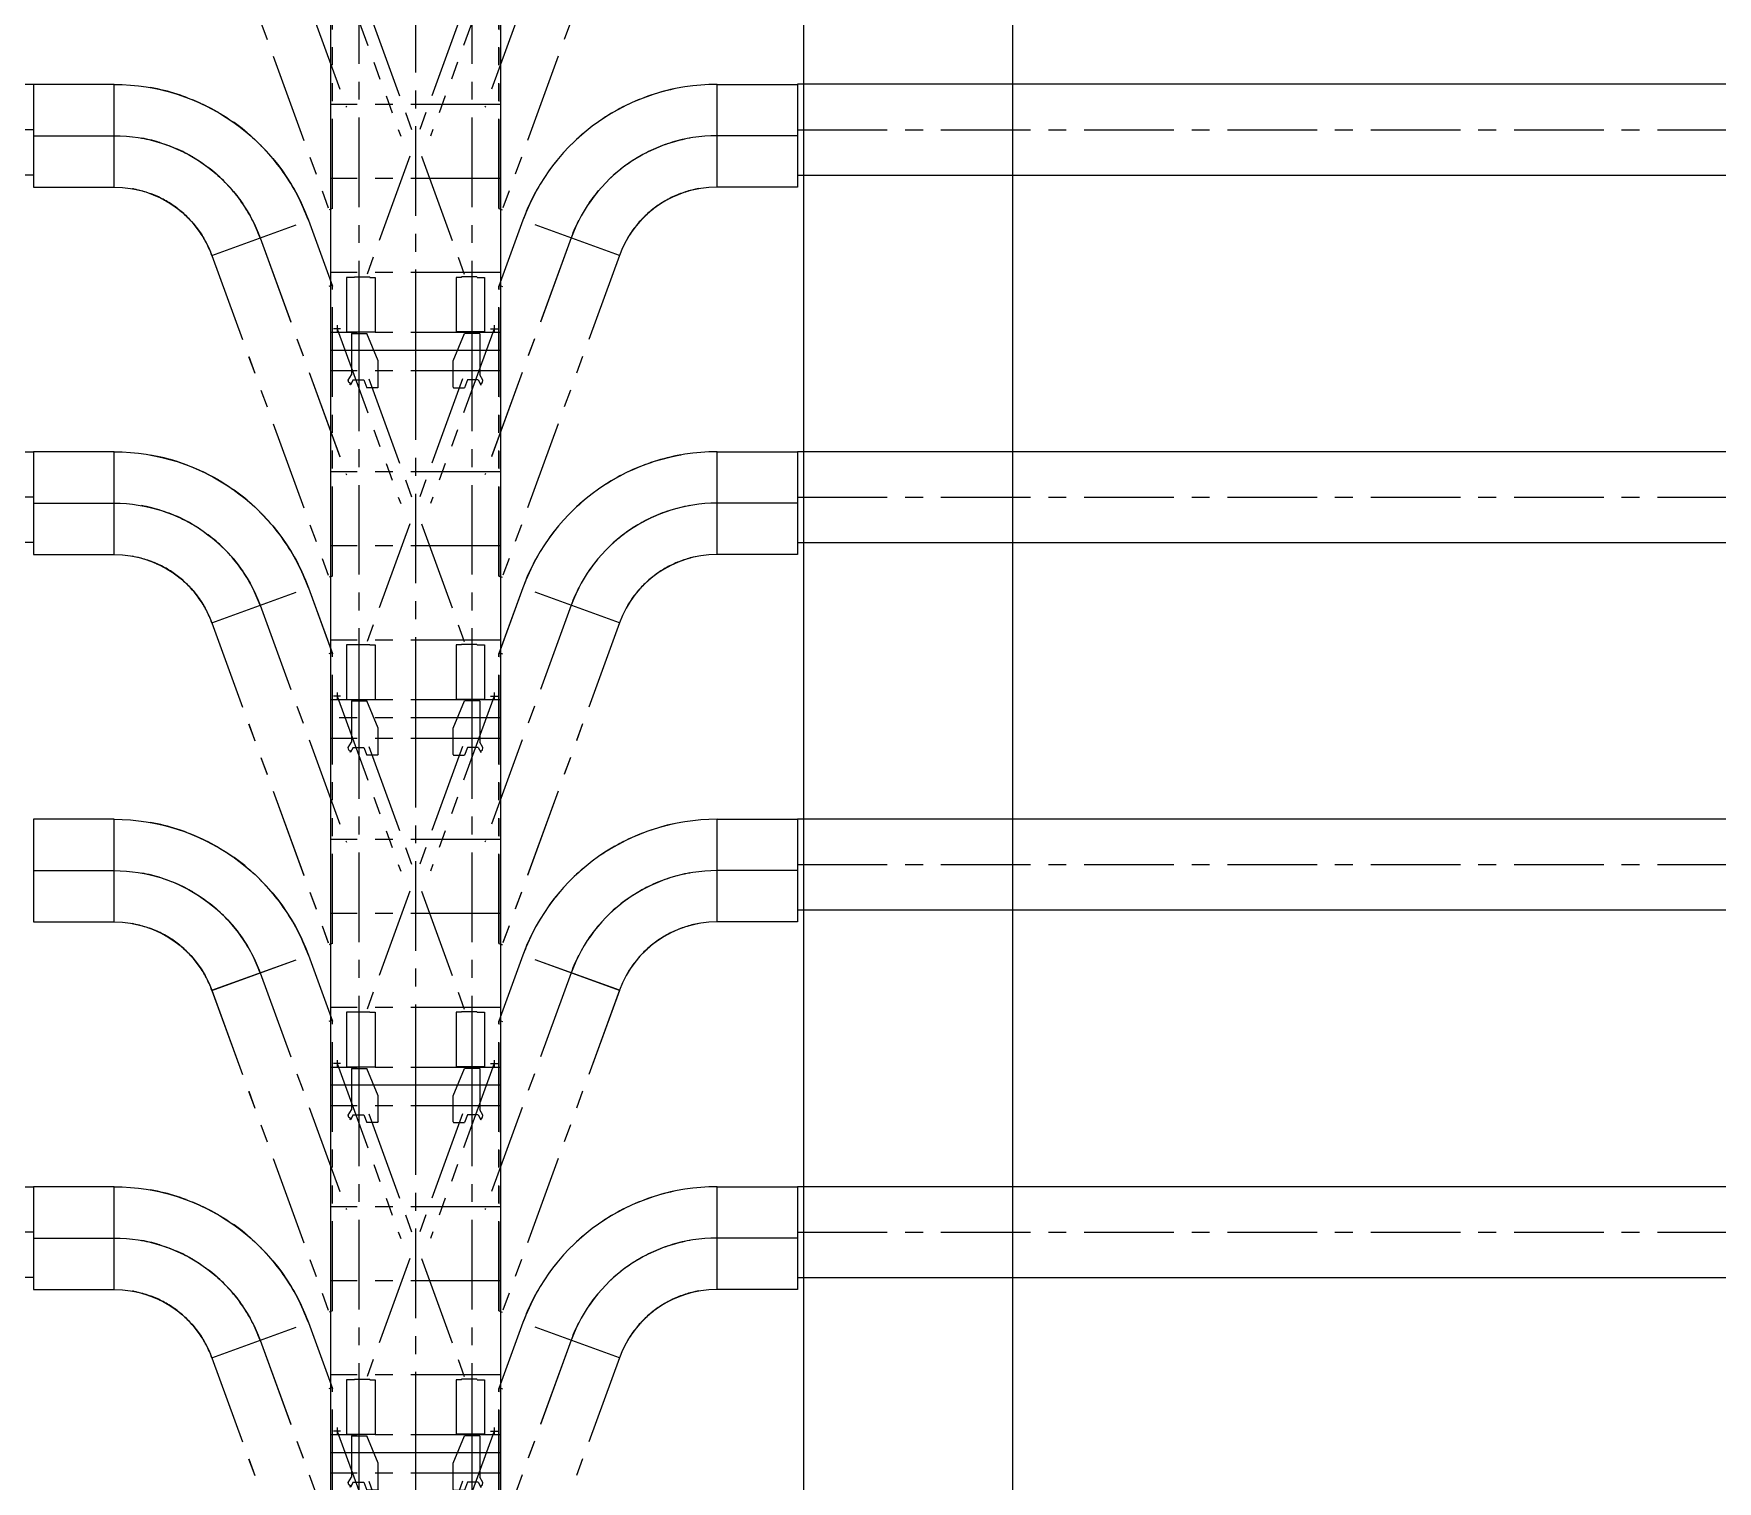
# Model space of a CAD drawing. Extents: x -40736 to 716455, y -65544 to 37405.
# Drawn here: x 340571 to 341981, y -38420 to -37208 of the extents above; entities that cross this region are included whole.
import ezdxf

# ---------------------------------------------------------------- set-up
doc = ezdxf.new("R2010")
doc.units = 0
doc.header["$LTSCALE"] = 600
doc.header["$MEASUREMENT"] = 0
doc.linetypes.add('CENTER', pattern=[2, 1.25, -0.25, 0.25, -0.25])
doc.linetypes.add('PHANTOM', pattern=[2.5, 1.25, -0.25, 0.25, -0.25, 0.25, -0.25])
doc.layers.get('0').update_dxf_attribs({"linetype": 'CONTINUOUS'})
for name, color, linetype in [('0-架台', 232, 'CONTINUOUS'), ('001', 7, 'CONTINUOUS'), ('底圖', 253, 'CONTINUOUS'), ('規劃圖', 253, 'CONTINUOUS')]:
    doc.layers.add(name, color=color, linetype=linetype)

# ---------------------------------------------------------------- blocks, each defined once
blk = doc.blocks.new('platform')
at = {"layer": '0-架台'}
blk.add_line((3250, -10894), (3250, 147292), dxfattribs=at)
blk = doc.blocks.new('HAITI-3-41')
at = {"layer": '001', "linetype": 'CENTER'}
for p, q in [((53598.075512, 101974.159575), (53658.075512, 101974.159575)), ((53628.075512, 101944.159575), (53628.075512, 102004.159575)), ((53628.075512, 100688.159575), (53628.075512, 100628.159575)), ((53598.075512, 100658.159575), (53658.075512, 100658.159575))]:
    blk.add_line(p, q, dxfattribs=at)
at = {"layer": '001', "color": 6, "linetype": 'PHANTOM'}
for p, q in [((53628.075512, 101974.159575), (55092.371035, 101441.199591)), ((53667.866799, 101852.159575), (53669.866799, 101854.159575)), ((53667.866799, 101852.159575), (53667.866799, 101724.159575)), ((53669.866799, 101854.159575), (54013.828323, 101854.159575)), ((54058.828323, 101880.140337), (54013.828323, 101854.159575)), ((54056.866799, 101838.593332), (54097.978958, 101862.329448)), ((54056.866799, 101838.593332), (54056.866799, 101749.159575)), ((54079.318704, 101874.649956), (54058.828323, 101880.140337)), ((54086.818704, 101861.659575), (54079.318704, 101874.649956)), ((54092.447869, 101864.909575), (54086.818704, 101861.659575)), ((54097.228958, 101863.628486), (54092.447869, 101864.909575)), ((54097.978958, 101862.329448), (54097.228958, 101863.628486)), ((56274.866799, 101831.409575), (56271.866799, 101829.159575)), ((56271.866799, 101829.159575), (56271.866799, 101699.159575)), ((56274.866799, 101894.159575), (56731.866799, 101894.159575)), ((56274.866799, 101831.409575), (56274.866799, 101894.159575)), ((56731.866799, 101894.159575), (56731.866799, 101654.159575)), ((53896.866799, 101629.159575), (53667.866799, 101724.159575)), ((54049.108431, 101709.177459), (55056.45892, 101342.531865)), ((54056.866799, 101749.159575), (54121.866799, 101724.159575)), ((54121.866799, 101634.159575), (54121.866799, 101724.159575)), ((55261.256855, 101364.327637), (56271.396953, 101731.988565)), ((56274.866799, 101699.159575), (56271.866799, 101699.159575)), ((56274.866799, 101699.159575), (56274.866799, 101654.159575)), ((54116.866799, 101629.159575), (53896.866799, 101629.159575)), ((54116.866799, 101629.159575), (54121.866799, 101634.159575)), ((56274.866799, 101654.159575), (56731.866799, 101654.159575)), ((54049.108431, 100923.141691), (55056.45892, 101289.787285)), ((55261.256855, 101267.991513), (56271.396953, 100900.330585)), ((53628.075512, 100658.159575), (55092.371035, 101191.11956)), ((53896.866799, 101003.159575), (53667.866799, 100908.159575)), ((54116.866799, 101003.159575), (53896.866799, 101003.159575)), ((54116.866799, 101003.159575), (54121.866799, 100998.159575)), ((54121.866799, 100998.159575), (54121.866799, 100908.159575)), ((56274.866799, 100978.159575), (56731.866799, 100978.159575)), ((56274.866799, 100933.159575), (56274.866799, 100978.159575)), ((56731.866799, 100738.159575), (56731.866799, 100978.159575)), ((53667.866799, 100780.159575), (53667.866799, 100908.159575)), ((54056.866799, 100883.159575), (54121.866799, 100908.159575)), ((54056.866799, 100793.725818), (54056.866799, 100883.159575)), ((56274.866799, 100933.159575), (56271.866799, 100933.159575)), ((56271.866799, 100803.159575), (56271.866799, 100933.159575)), ((53667.866799, 100780.159575), (53669.866799, 100778.159575)), ((53669.866799, 100778.159575), (54013.828323, 100778.159575)), ((54058.828323, 100752.178813), (54013.828323, 100778.159575)), ((54056.866799, 100793.725818), (54097.978958, 100769.989702)), ((54079.318704, 100757.669194), (54058.828323, 100752.178813)), ((54086.818704, 100770.659575), (54079.318704, 100757.669194)), ((54092.447869, 100767.409575), (54086.818704, 100770.659575)), ((54097.228958, 100768.690664), (54092.447869, 100767.409575)), ((54097.978958, 100769.989702), (54097.228958, 100768.690664)), ((56274.866799, 100800.909575), (56271.866799, 100803.159575)), ((56274.866799, 100800.909575), (56274.866799, 100738.159575)), ((56274.866799, 100738.159575), (56731.866799, 100738.159575))]:
    blk.add_line(p, q, dxfattribs=at)
at = {"layer": '001', "color": 3}
for p, q in [((53809.966799, 102026.159575), (56886.866799, 102026.159575)), ((53809.966799, 102026.159575), (53809.966799, 100606.159575)), ((56886.866799, 102026.159575), (56886.866799, 100606.159575)), ((56886.866799, 100606.159575), (53809.966799, 100606.159575))]:
    blk.add_line(p, q, dxfattribs=at)
at = {"layer": '001', "color": 2, "linetype": 'CENTER'}
for p, q in [((53981.866799, 102026.159575), (53981.866799, 100606.159575)), ((54827.39228, 102026.159575), (54827.39228, 100606.159575)), ((55447.39228, 102026.159575), (55447.39228, 100606.159575)), ((56234.866799, 102026.159575), (56234.866799, 100606.159575)), ((56736.866799, 102026.159575), (56736.866799, 100606.159575)), ((56886.866799, 101789.159575), (53809.966799, 101789.159575)), ((53809.966799, 101316.159575), (56886.866799, 101316.159575)), ((56886.866799, 100843.159575), (53809.966799, 100843.159575))]:
    blk.add_line(p, q, dxfattribs=at)
blk = doc.blocks.new('HAITI-3-42')
at = {"layer": '001', "linetype": 'CENTER'}
for p, q in [((50521.175512, 101974.159575), (50581.175512, 101974.159575)), ((50551.175512, 101944.159575), (50551.175512, 102004.159575)), ((50551.175512, 100688.159575), (50551.175512, 100628.159575)), ((50521.175512, 100658.159575), (50581.175512, 100658.159575))]:
    blk.add_line(p, q, dxfattribs=at)
at = {"layer": '001', "color": 6, "linetype": 'PHANTOM'}
for p, q in [((50551.175512, 101974.159575), (52015.471035, 101441.199591)), ((50590.966799, 101852.159575), (50592.966799, 101854.159575)), ((50590.966799, 101852.159575), (50590.966799, 101724.159575)), ((50592.966799, 101854.159575), (50936.928323, 101854.159575)), ((50981.928323, 101880.140337), (50936.928323, 101854.159575)), ((50979.966799, 101838.593332), (51021.078958, 101862.329448)), ((50979.966799, 101838.593332), (50979.966799, 101749.159575)), ((51002.418704, 101874.649956), (50981.928323, 101880.140337)), ((51009.918704, 101861.659575), (51002.418704, 101874.649956)), ((51015.547869, 101864.909575), (51009.918704, 101861.659575)), ((51020.328958, 101863.628486), (51015.547869, 101864.909575)), ((51021.078958, 101862.329448), (51020.328958, 101863.628486)), ((53197.966799, 101831.409575), (53194.966799, 101829.159575)), ((53194.966799, 101829.159575), (53194.966799, 101699.159575)), ((53197.966799, 101894.159575), (53654.966799, 101894.159575)), ((53197.966799, 101831.409575), (53197.966799, 101894.159575)), ((53654.966799, 101894.159575), (53654.966799, 101654.159575)), ((50819.966799, 101629.159575), (50590.966799, 101724.159575)), ((50972.208431, 101709.177459), (51979.55892, 101342.531865)), ((50979.966799, 101749.159575), (51044.966799, 101724.159575)), ((51044.966799, 101634.159575), (51044.966799, 101724.159575)), ((52184.356855, 101364.327637), (53194.496953, 101731.988565)), ((53197.966799, 101699.159575), (53194.966799, 101699.159575)), ((53197.966799, 101699.159575), (53197.966799, 101654.159575)), ((51039.966799, 101629.159575), (50819.966799, 101629.159575)), ((51039.966799, 101629.159575), (51044.966799, 101634.159575)), ((53197.966799, 101654.159575), (53654.966799, 101654.159575)), ((50972.208431, 100923.141691), (51979.55892, 101289.787285)), ((52184.356855, 101267.991513), (53194.496953, 100900.330585)), ((50551.175512, 100658.159575), (52015.471035, 101191.11956)), ((50819.966799, 101003.159575), (50590.966799, 100908.159575)), ((51039.966799, 101003.159575), (50819.966799, 101003.159575)), ((51039.966799, 101003.159575), (51044.966799, 100998.159575)), ((51044.966799, 100998.159575), (51044.966799, 100908.159575)), ((53197.966799, 100978.159575), (53654.966799, 100978.159575)), ((53197.966799, 100933.159575), (53197.966799, 100978.159575)), ((53654.966799, 100738.159575), (53654.966799, 100978.159575)), ((50590.966799, 100780.159575), (50590.966799, 100908.159575)), ((50979.966799, 100883.159575), (51044.966799, 100908.159575)), ((50979.966799, 100793.725818), (50979.966799, 100883.159575)), ((53197.966799, 100933.159575), (53194.966799, 100933.159575)), ((53194.966799, 100803.159575), (53194.966799, 100933.159575)), ((50590.966799, 100780.159575), (50592.966799, 100778.159575)), ((50592.966799, 100778.159575), (50936.928323, 100778.159575)), ((50981.928323, 100752.178813), (50936.928323, 100778.159575)), ((50979.966799, 100793.725818), (51021.078958, 100769.989702)), ((51002.418704, 100757.669194), (50981.928323, 100752.178813)), ((51009.918704, 100770.659575), (51002.418704, 100757.669194)), ((51015.547869, 100767.409575), (51009.918704, 100770.659575)), ((51020.328958, 100768.690664), (51015.547869, 100767.409575)), ((51021.078958, 100769.989702), (51020.328958, 100768.690664)), ((53197.966799, 100800.909575), (53194.966799, 100803.159575)), ((53197.966799, 100800.909575), (53197.966799, 100738.159575)), ((53197.966799, 100738.159575), (53654.966799, 100738.159575))]:
    blk.add_line(p, q, dxfattribs=at)
at = {"layer": '001', "color": 3}
for p, q in [((50733.066799, 102026.159575), (53809.966799, 102026.159575)), ((50733.066799, 102026.159575), (50733.066799, 100606.159575)), ((53809.966799, 102026.159575), (53809.966799, 100606.159575)), ((53809.966799, 100606.159575), (50733.066799, 100606.159575))]:
    blk.add_line(p, q, dxfattribs=at)
at = {"layer": '001', "color": 2, "linetype": 'CENTER'}
for p, q in [((50904.966799, 102026.159575), (50904.966799, 100606.159575)), ((51750.49228, 102026.159575), (51750.49228, 100606.159575)), ((52370.49228, 102026.159575), (52370.49228, 100606.159575)), ((53157.966799, 102026.159575), (53157.966799, 100606.159575)), ((53659.966799, 102026.159575), (53659.966799, 100606.159575)), ((53809.966799, 101789.159575), (50733.066799, 101789.159575)), ((50733.066799, 101316.159575), (53809.966799, 101316.159575)), ((53809.966799, 100843.159575), (50733.066799, 100843.159575))]:
    blk.add_line(p, q, dxfattribs=at)
blk = doc.blocks.new('HAITI-3-43')
at = {"layer": '001', "linetype": 'CENTER'}
for p, q in [((47444.275512, 101974.159575), (47504.275512, 101974.159575)), ((47474.275512, 101944.159575), (47474.275512, 102004.159575)), ((47474.275512, 100688.159575), (47474.275512, 100628.159575)), ((47444.275512, 100658.159575), (47504.275512, 100658.159575))]:
    blk.add_line(p, q, dxfattribs=at)
at = {"layer": '001', "color": 6, "linetype": 'PHANTOM'}
for p, q in [((47474.275512, 101974.159575), (48938.571035, 101441.199591)), ((47656.166799, 102026.159575), (47656.166799, 100606.159575)), ((47514.066799, 101852.159575), (47516.066799, 101854.159575)), ((47514.066799, 101852.159575), (47514.066799, 101724.159575)), ((47516.066799, 101854.159575), (47860.028323, 101854.159575)), ((47905.028323, 101880.140337), (47860.028323, 101854.159575)), ((47903.066799, 101838.593332), (47944.178958, 101862.329448)), ((47903.066799, 101838.593332), (47903.066799, 101749.159575)), ((47925.518704, 101874.649956), (47905.028323, 101880.140337)), ((47933.018704, 101861.659575), (47925.518704, 101874.649956)), ((47938.647869, 101864.909575), (47933.018704, 101861.659575)), ((47943.428958, 101863.628486), (47938.647869, 101864.909575)), ((47944.178958, 101862.329448), (47943.428958, 101863.628486)), ((50121.066799, 101831.409575), (50118.066799, 101829.159575)), ((50118.066799, 101829.159575), (50118.066799, 101699.159575)), ((50121.066799, 101894.159575), (50578.066799, 101894.159575)), ((50121.066799, 101831.409575), (50121.066799, 101894.159575)), ((50578.066799, 101894.159575), (50578.066799, 101654.159575)), ((47743.066799, 101629.159575), (47514.066799, 101724.159575)), ((47895.308431, 101709.177459), (48902.65892, 101342.531865)), ((47903.066799, 101749.159575), (47968.066799, 101724.159575)), ((47968.066799, 101634.159575), (47968.066799, 101724.159575)), ((49107.456855, 101364.327637), (50117.596953, 101731.988565)), ((50121.066799, 101699.159575), (50118.066799, 101699.159575)), ((50121.066799, 101699.159575), (50121.066799, 101654.159575)), ((47963.066799, 101629.159575), (47743.066799, 101629.159575)), ((47963.066799, 101629.159575), (47968.066799, 101634.159575)), ((50121.066799, 101654.159575), (50578.066799, 101654.159575)), ((47895.308431, 100923.141691), (48902.65892, 101289.787285)), ((49107.456855, 101267.991513), (50117.596953, 100900.330585)), ((47474.275512, 100658.159575), (48938.571035, 101191.11956)), ((47743.066799, 101003.159575), (47514.066799, 100908.159575)), ((47963.066799, 101003.159575), (47743.066799, 101003.159575)), ((47963.066799, 101003.159575), (47968.066799, 100998.159575)), ((47968.066799, 100998.159575), (47968.066799, 100908.159575)), ((50121.066799, 100978.159575), (50578.066799, 100978.159575)), ((50121.066799, 100933.159575), (50121.066799, 100978.159575)), ((50578.066799, 100738.159575), (50578.066799, 100978.159575)), ((47514.066799, 100780.159575), (47514.066799, 100908.159575)), ((47903.066799, 100883.159575), (47968.066799, 100908.159575)), ((47903.066799, 100793.725818), (47903.066799, 100883.159575)), ((50121.066799, 100933.159575), (50118.066799, 100933.159575)), ((50118.066799, 100803.159575), (50118.066799, 100933.159575)), ((47514.066799, 100780.159575), (47516.066799, 100778.159575)), ((47516.066799, 100778.159575), (47860.028323, 100778.159575)), ((47905.028323, 100752.178813), (47860.028323, 100778.159575)), ((47903.066799, 100793.725818), (47944.178958, 100769.989702)), ((47925.518704, 100757.669194), (47905.028323, 100752.178813)), ((47933.018704, 100770.659575), (47925.518704, 100757.669194)), ((47938.647869, 100767.409575), (47933.018704, 100770.659575)), ((47943.428958, 100768.690664), (47938.647869, 100767.409575)), ((47944.178958, 100769.989702), (47943.428958, 100768.690664)), ((50121.066799, 100800.909575), (50118.066799, 100803.159575)), ((50121.066799, 100800.909575), (50121.066799, 100738.159575)), ((50121.066799, 100738.159575), (50578.066799, 100738.159575))]:
    blk.add_line(p, q, dxfattribs=at)
at = {"layer": '001', "color": 3}
for p, q in [((47656.166799, 102026.159575), (50733.066799, 102026.159575)), ((50733.066799, 102026.159575), (50733.066799, 100606.159575)), ((50733.066799, 100606.159575), (47656.166799, 100606.159575))]:
    blk.add_line(p, q, dxfattribs=at)
at = {"layer": '001', "color": 2, "linetype": 'CENTER'}
for p, q in [((47828.066799, 102026.159575), (47828.066799, 100606.159575)), ((48673.59228, 102026.159575), (48673.59228, 100606.159575)), ((49293.59228, 102026.159575), (49293.59228, 100606.159575)), ((50081.066799, 102026.159575), (50081.066799, 100606.159575)), ((50583.066799, 102026.159575), (50583.066799, 100606.159575)), ((50733.066799, 101789.159575), (47656.166799, 101789.159575)), ((47656.166799, 101316.159575), (50733.066799, 101316.159575)), ((50733.066799, 100843.159575), (47656.166799, 100843.159575))]:
    blk.add_line(p, q, dxfattribs=at)
blk = doc.blocks.new('HAITI-3-44')
at = {"layer": '001', "linetype": 'CENTER'}
for p, q in [((44367.375512, 101974.159575), (44427.375512, 101974.159575)), ((44397.375512, 101944.159575), (44397.375512, 102004.159575)), ((44397.375512, 100688.159575), (44397.375512, 100628.159575)), ((44367.375512, 100658.159575), (44427.375512, 100658.159575))]:
    blk.add_line(p, q, dxfattribs=at)
at = {"layer": '001', "color": 6, "linetype": 'PHANTOM'}
for p, q in [((44397.375512, 101974.159575), (45861.671035, 101441.199591)), ((47656.166799, 102026.159575), (47656.166799, 100606.159575)), ((44437.166799, 101852.159575), (44439.166799, 101854.159575)), ((44437.166799, 101852.159575), (44437.166799, 101724.159575)), ((44439.166799, 101854.159575), (44783.128323, 101854.159575)), ((44828.128323, 101880.140337), (44783.128323, 101854.159575)), ((44826.166799, 101838.593332), (44867.278958, 101862.329448)), ((44826.166799, 101838.593332), (44826.166799, 101749.159575)), ((44848.618704, 101874.649956), (44828.128323, 101880.140337)), ((44856.118704, 101861.659575), (44848.618704, 101874.649956)), ((44861.747869, 101864.909575), (44856.118704, 101861.659575)), ((44866.528958, 101863.628486), (44861.747869, 101864.909575)), ((44867.278958, 101862.329448), (44866.528958, 101863.628486)), ((47044.166799, 101831.409575), (47041.166799, 101829.159575)), ((47041.166799, 101829.159575), (47041.166799, 101699.159575)), ((47044.166799, 101894.159575), (47501.166799, 101894.159575)), ((47044.166799, 101831.409575), (47044.166799, 101894.159575)), ((47501.166799, 101894.159575), (47501.166799, 101654.159575)), ((44666.166799, 101629.159575), (44437.166799, 101724.159575)), ((44818.408431, 101709.177459), (45825.75892, 101342.531865)), ((44826.166799, 101749.159575), (44891.166799, 101724.159575)), ((44891.166799, 101634.159575), (44891.166799, 101724.159575)), ((46030.556855, 101364.327637), (47040.696953, 101731.988565)), ((47044.166799, 101699.159575), (47041.166799, 101699.159575)), ((47044.166799, 101699.159575), (47044.166799, 101654.159575)), ((44886.166799, 101629.159575), (44666.166799, 101629.159575)), ((44886.166799, 101629.159575), (44891.166799, 101634.159575)), ((47044.166799, 101654.159575), (47501.166799, 101654.159575)), ((44818.408431, 100923.141691), (45825.75892, 101289.787285)), ((46030.556855, 101267.991513), (47040.696953, 100900.330585)), ((44397.375512, 100658.159575), (45861.671035, 101191.11956)), ((44666.166799, 101003.159575), (44437.166799, 100908.159575)), ((44886.166799, 101003.159575), (44666.166799, 101003.159575)), ((44886.166799, 101003.159575), (44891.166799, 100998.159575)), ((44891.166799, 100998.159575), (44891.166799, 100908.159575)), ((47044.166799, 100978.159575), (47501.166799, 100978.159575)), ((47044.166799, 100933.159575), (47044.166799, 100978.159575)), ((47501.166799, 100738.159575), (47501.166799, 100978.159575)), ((44437.166799, 100780.159575), (44437.166799, 100908.159575)), ((44826.166799, 100883.159575), (44891.166799, 100908.159575)), ((44826.166799, 100793.725818), (44826.166799, 100883.159575)), ((47044.166799, 100933.159575), (47041.166799, 100933.159575)), ((47041.166799, 100803.159575), (47041.166799, 100933.159575)), ((44437.166799, 100780.159575), (44439.166799, 100778.159575)), ((44439.166799, 100778.159575), (44783.128323, 100778.159575)), ((44828.128323, 100752.178813), (44783.128323, 100778.159575)), ((44826.166799, 100793.725818), (44867.278958, 100769.989702)), ((44848.618704, 100757.669194), (44828.128323, 100752.178813)), ((44856.118704, 100770.659575), (44848.618704, 100757.669194)), ((44861.747869, 100767.409575), (44856.118704, 100770.659575)), ((44866.528958, 100768.690664), (44861.747869, 100767.409575)), ((44867.278958, 100769.989702), (44866.528958, 100768.690664)), ((47044.166799, 100800.909575), (47041.166799, 100803.159575)), ((47044.166799, 100800.909575), (47044.166799, 100738.159575)), ((47044.166799, 100738.159575), (47501.166799, 100738.159575))]:
    blk.add_line(p, q, dxfattribs=at)
at = {"layer": '001', "color": 3}
for p, q in [((44579.266799, 102026.159575), (47656.166799, 102026.159575)), ((44579.266799, 102026.159575), (44579.266799, 100606.159575)), ((47656.166799, 100606.159575), (44579.266799, 100606.159575))]:
    blk.add_line(p, q, dxfattribs=at)
at = {"layer": '001', "color": 2, "linetype": 'CENTER'}
for p, q in [((44751.166799, 102026.159575), (44751.166799, 100606.159575)), ((45596.69228, 102026.159575), (45596.69228, 100606.159575)), ((46216.69228, 102026.159575), (46216.69228, 100606.159575)), ((47004.166799, 102026.159575), (47004.166799, 100606.159575)), ((47506.166799, 102026.159575), (47506.166799, 100606.159575)), ((47656.166799, 101789.159575), (44579.266799, 101789.159575)), ((44579.266799, 101316.159575), (47656.166799, 101316.159575)), ((47656.166799, 100843.159575), (44579.266799, 100843.159575))]:
    blk.add_line(p, q, dxfattribs=at)
blk = doc.blocks.new('HAITI-3-45')
at = {"layer": '001', "linetype": 'CENTER'}
for p, q in [((41290.475512, 101974.159575), (41350.475512, 101974.159575)), ((41320.475512, 101944.159575), (41320.475512, 102004.159575)), ((41320.475512, 100688.159575), (41320.475512, 100628.159575)), ((41290.475512, 100658.159575), (41350.475512, 100658.159575))]:
    blk.add_line(p, q, dxfattribs=at)
at = {"layer": '001', "color": 6, "linetype": 'PHANTOM'}
for p, q in [((41320.475512, 101974.159575), (42784.771035, 101441.199591)), ((41360.266799, 101852.159575), (41362.266799, 101854.159575)), ((41360.266799, 101852.159575), (41360.266799, 101724.159575)), ((41362.266799, 101854.159575), (41706.228323, 101854.159575)), ((41751.228323, 101880.140337), (41706.228323, 101854.159575)), ((41749.266799, 101838.593332), (41790.378958, 101862.329448)), ((41749.266799, 101838.593332), (41749.266799, 101749.159575)), ((41771.718704, 101874.649956), (41751.228323, 101880.140337)), ((41779.218704, 101861.659575), (41771.718704, 101874.649956)), ((41784.847869, 101864.909575), (41779.218704, 101861.659575)), ((41789.628958, 101863.628486), (41784.847869, 101864.909575)), ((41790.378958, 101862.329448), (41789.628958, 101863.628486)), ((43967.266799, 101831.409575), (43964.266799, 101829.159575)), ((43964.266799, 101829.159575), (43964.266799, 101699.159575)), ((43967.266799, 101894.159575), (44424.266799, 101894.159575)), ((43967.266799, 101831.409575), (43967.266799, 101894.159575)), ((44424.266799, 101894.159575), (44424.266799, 101654.159575)), ((41589.266799, 101629.159575), (41360.266799, 101724.159575)), ((41741.508431, 101709.177459), (42748.85892, 101342.531865)), ((41749.266799, 101749.159575), (41814.266799, 101724.159575)), ((41814.266799, 101634.159575), (41814.266799, 101724.159575)), ((42953.656855, 101364.327637), (43963.796953, 101731.988565)), ((43967.266799, 101699.159575), (43964.266799, 101699.159575)), ((43967.266799, 101699.159575), (43967.266799, 101654.159575)), ((41809.266799, 101629.159575), (41589.266799, 101629.159575)), ((41809.266799, 101629.159575), (41814.266799, 101634.159575)), ((43967.266799, 101654.159575), (44424.266799, 101654.159575)), ((41741.508431, 100923.141691), (42748.85892, 101289.787285)), ((42953.656855, 101267.991513), (43963.796953, 100900.330585)), ((41320.475512, 100658.159575), (42784.771035, 101191.11956)), ((41589.266799, 101003.159575), (41360.266799, 100908.159575)), ((41809.266799, 101003.159575), (41589.266799, 101003.159575)), ((41809.266799, 101003.159575), (41814.266799, 100998.159575)), ((41814.266799, 100998.159575), (41814.266799, 100908.159575)), ((43967.266799, 100978.159575), (44424.266799, 100978.159575)), ((43967.266799, 100933.159575), (43967.266799, 100978.159575)), ((44424.266799, 100738.159575), (44424.266799, 100978.159575)), ((41360.266799, 100780.159575), (41360.266799, 100908.159575)), ((41749.266799, 100883.159575), (41814.266799, 100908.159575)), ((41749.266799, 100793.725818), (41749.266799, 100883.159575)), ((43967.266799, 100933.159575), (43964.266799, 100933.159575)), ((43964.266799, 100803.159575), (43964.266799, 100933.159575)), ((41360.266799, 100780.159575), (41362.266799, 100778.159575)), ((41362.266799, 100778.159575), (41706.228323, 100778.159575)), ((41751.228323, 100752.178813), (41706.228323, 100778.159575)), ((41749.266799, 100793.725818), (41790.378958, 100769.989702)), ((41771.718704, 100757.669194), (41751.228323, 100752.178813)), ((41779.218704, 100770.659575), (41771.718704, 100757.669194)), ((41784.847869, 100767.409575), (41779.218704, 100770.659575)), ((41789.628958, 100768.690664), (41784.847869, 100767.409575)), ((41790.378958, 100769.989702), (41789.628958, 100768.690664)), ((43967.266799, 100800.909575), (43964.266799, 100803.159575)), ((43967.266799, 100800.909575), (43967.266799, 100738.159575)), ((43967.266799, 100738.159575), (44424.266799, 100738.159575))]:
    blk.add_line(p, q, dxfattribs=at)
at = {"layer": '001', "color": 3}
for p, q in [((41502.366799, 102026.159575), (44579.266799, 102026.159575)), ((41502.366799, 102026.159575), (41502.366799, 100606.159575)), ((44579.266799, 102026.159575), (44579.266799, 100606.159575)), ((44579.266799, 100606.159575), (41502.366799, 100606.159575))]:
    blk.add_line(p, q, dxfattribs=at)
at = {"layer": '001', "color": 2, "linetype": 'CENTER'}
for p, q in [((41674.266799, 102026.159575), (41674.266799, 100606.159575)), ((42519.79228, 102026.159575), (42519.79228, 100606.159575)), ((43139.79228, 102026.159575), (43139.79228, 100606.159575)), ((43927.266799, 102026.159575), (43927.266799, 100606.159575)), ((44429.266799, 102026.159575), (44429.266799, 100606.159575)), ((44579.266799, 101789.159575), (41502.366799, 101789.159575)), ((41502.366799, 101316.159575), (44579.266799, 101316.159575)), ((44579.266799, 100843.159575), (41502.366799, 100843.159575))]:
    blk.add_line(p, q, dxfattribs=at)
blk = doc.blocks.new('1U0032-ASY-C01-NHX-1-182')
at = {"layer": '001', "color": 10, "linetype": 'PHANTOM'}
for p, q in [((53014.708773, 103022.144581), (52720.657457, 102213.977629)), ((53014.560978, 103022.198374), (55709.418782, 102041.350355)), ((52720.337644, 102214.094031), (53272.400522, 102013.159575)), ((55703.889792, 102026.159575), (53236.683312, 102026.159575)), ((53264.687842, 102015.966765), (53274.948452, 102044.157535)), ((55699.158172, 102013.159575), (53272.400522, 102013.159575)), ((55699.158172, 102013.159575), (55709.418782, 102041.350355))]:
    blk.add_line(p, q, dxfattribs=at)
at = {"layer": '001', "color": 2, "linetype": 'CENTER'}
blk.add_line((52867.409541, 102618.160683), (54851.091272, 101896.159575), dxfattribs=at)
at = {"layer": '001', "color": 10, "linetype": 'PHANTOM'}
for radius, end in [(870, 249.994821), (1730, 249.994364)]:
    blk.add_arc((53312.192397, 103839.704055), radius, 190.120183, end, dxfattribs=at)
at = {"layer": '001', "color": 2, "linetype": 'CENTER'}
blk.add_arc((53312.192397, 103839.704055), 1300, 190.120183, 249.992652, dxfattribs=at)
blk = doc.blocks.new('1U0032-ASY-C01-NHX-1-183')
at = {"layer": '001', "color": 2, "linetype": 'CENTER'}
blk.add_line((52867.409541, 100014.158467), (54851.091272, 100736.159575), dxfattribs=at)
at = {"layer": '001', "color": 10, "linetype": 'PHANTOM'}
for p, q in [((52720.337644, 100418.225119), (53272.400522, 100619.159575)), ((53014.560978, 99610.120776), (55709.418782, 100590.968795)), ((55703.889792, 100606.159575), (53236.683312, 100606.159575)), ((53264.687842, 100616.352385), (53274.948452, 100588.161615)), ((55699.158172, 100619.159575), (53272.400522, 100619.159575)), ((55699.158172, 100619.159575), (55709.418782, 100590.968795)), ((53014.708773, 99610.174569), (52720.657457, 100418.341521))]:
    blk.add_line(p, q, dxfattribs=at)
for radius, start in [(1730, 110.005636), (870, 110.005179)]:
    blk.add_arc((53312.192397, 98792.615095), radius, start, 169.879817, dxfattribs=at)
at = {"layer": '001', "color": 2, "linetype": 'CENTER'}
blk.add_arc((53312.192397, 98792.615095), 1300, 110.007348, 169.879817, dxfattribs=at)
blk = doc.blocks.new('1U0032-ASY-C01-NHX-1-184')
at = {"layer": '001', "color": 10, "linetype": 'PHANTOM'}
for p, q in [((49937.808773, 103022.144581), (49643.757457, 102213.977629)), ((49937.660978, 103022.198374), (52632.518782, 102041.350355)), ((49643.437644, 102214.094031), (50195.500522, 102013.159575)), ((52626.989792, 102026.159575), (50159.783312, 102026.159575)), ((50187.787842, 102015.966765), (50198.048452, 102044.157535)), ((52622.258172, 102013.159575), (50195.500522, 102013.159575)), ((52622.258172, 102013.159575), (52632.518782, 102041.350355))]:
    blk.add_line(p, q, dxfattribs=at)
at = {"layer": '001', "color": 2, "linetype": 'CENTER'}
blk.add_line((49790.509541, 102618.160683), (51774.191272, 101896.159575), dxfattribs=at)
at = {"layer": '001', "color": 10, "linetype": 'PHANTOM'}
for radius, end in [(870, 249.994821), (1730, 249.994364)]:
    blk.add_arc((50235.292397, 103839.704055), radius, 190.120183, end, dxfattribs=at)
at = {"layer": '001', "color": 2, "linetype": 'CENTER'}
blk.add_arc((50235.292397, 103839.704055), 1300, 190.120183, 249.992652, dxfattribs=at)
blk = doc.blocks.new('1U0032-ASY-C01-NHX-1-185')
at = {"layer": '001', "color": 2, "linetype": 'CENTER'}
blk.add_line((49790.509541, 100014.158467), (51774.191272, 100736.159575), dxfattribs=at)
at = {"layer": '001', "color": 10, "linetype": 'PHANTOM'}
for p, q in [((49643.437644, 100418.225119), (50195.500522, 100619.159575)), ((49937.660978, 99610.120776), (52632.518782, 100590.968795)), ((52626.989792, 100606.159575), (50159.783312, 100606.159575)), ((50187.787842, 100616.352385), (50198.048452, 100588.161615)), ((52622.258172, 100619.159575), (50195.500522, 100619.159575)), ((52622.258172, 100619.159575), (52632.518782, 100590.968795)), ((49937.808773, 99610.174569), (49643.757457, 100418.341521))]:
    blk.add_line(p, q, dxfattribs=at)
for radius, start in [(1730, 110.005636), (870, 110.005179)]:
    blk.add_arc((50235.292397, 98792.615095), radius, start, 169.879817, dxfattribs=at)
at = {"layer": '001', "color": 2, "linetype": 'CENTER'}
blk.add_arc((50235.292397, 98792.615095), 1300, 110.007348, 169.879817, dxfattribs=at)
blk = doc.blocks.new('1U0032-ASY-C01-NHX-1-186')
at = {"layer": '001', "color": 10, "linetype": 'PHANTOM'}
for p, q in [((46860.908773, 103022.144581), (46566.857457, 102213.977629)), ((46860.760978, 103022.198374), (49555.618782, 102041.350355)), ((46566.537644, 102214.094031), (47118.600522, 102013.159575)), ((49550.089792, 102026.159575), (47082.883312, 102026.159575)), ((47110.887842, 102015.966765), (47121.148452, 102044.157535)), ((49545.358172, 102013.159575), (47118.600522, 102013.159575)), ((49545.358172, 102013.159575), (49555.618782, 102041.350355))]:
    blk.add_line(p, q, dxfattribs=at)
at = {"layer": '001', "color": 2, "linetype": 'CENTER'}
blk.add_line((46713.609541, 102618.160683), (48697.291272, 101896.159575), dxfattribs=at)
at = {"layer": '001', "color": 10, "linetype": 'PHANTOM'}
for radius, end in [(870, 249.994821), (1730, 249.994364)]:
    blk.add_arc((47158.392397, 103839.704055), radius, 190.120183, end, dxfattribs=at)
at = {"layer": '001', "color": 2, "linetype": 'CENTER'}
blk.add_arc((47158.392397, 103839.704055), 1300, 190.120183, 249.992652, dxfattribs=at)
blk = doc.blocks.new('1U0032-ASY-C01-NHX-1-187')
at = {"layer": '001', "color": 2, "linetype": 'CENTER'}
blk.add_line((46713.609541, 100014.158467), (48697.291272, 100736.159575), dxfattribs=at)
at = {"layer": '001', "color": 10, "linetype": 'PHANTOM'}
for p, q in [((46566.537644, 100418.225119), (47118.600522, 100619.159575)), ((46860.760978, 99610.120776), (49555.618782, 100590.968795)), ((49550.089792, 100606.159575), (47082.883312, 100606.159575)), ((47110.887842, 100616.352385), (47121.148452, 100588.161615)), ((49545.358172, 100619.159575), (47118.600522, 100619.159575)), ((49545.358172, 100619.159575), (49555.618782, 100590.968795)), ((46860.908773, 99610.174569), (46566.857457, 100418.341521))]:
    blk.add_line(p, q, dxfattribs=at)
for radius, start in [(1730, 110.005636), (870, 110.005179)]:
    blk.add_arc((47158.392397, 98792.615095), radius, start, 169.879817, dxfattribs=at)
at = {"layer": '001', "color": 2, "linetype": 'CENTER'}
blk.add_arc((47158.392397, 98792.615095), 1300, 110.007348, 169.879817, dxfattribs=at)
blk = doc.blocks.new('1U0032-ASY-C01-NHX-1-188')
at = {"layer": '001', "color": 10, "linetype": 'PHANTOM'}
for p, q in [((43784.008773, 103022.144581), (43489.957457, 102213.977629)), ((43783.860978, 103022.198374), (46478.718782, 102041.350355)), ((43489.637644, 102214.094031), (44041.700522, 102013.159575)), ((46473.189792, 102026.159575), (44005.983312, 102026.159575)), ((44033.987842, 102015.966765), (44044.248452, 102044.157535)), ((46468.458172, 102013.159575), (44041.700522, 102013.159575)), ((46468.458172, 102013.159575), (46478.718782, 102041.350355))]:
    blk.add_line(p, q, dxfattribs=at)
at = {"layer": '001', "color": 2, "linetype": 'CENTER'}
blk.add_line((43636.709541, 102618.160683), (45620.391272, 101896.159575), dxfattribs=at)
at = {"layer": '001', "color": 10, "linetype": 'PHANTOM'}
for radius, end in [(870, 249.994821), (1730, 249.994364)]:
    blk.add_arc((44081.492397, 103839.704055), radius, 190.120183, end, dxfattribs=at)
at = {"layer": '001', "color": 2, "linetype": 'CENTER'}
blk.add_arc((44081.492397, 103839.704055), 1300, 190.120183, 249.992652, dxfattribs=at)
blk = doc.blocks.new('1U0032-ASY-C01-NHX-1-189')
at = {"layer": '001', "color": 2, "linetype": 'CENTER'}
blk.add_line((43636.709541, 100014.158467), (45620.391272, 100736.159575), dxfattribs=at)
at = {"layer": '001', "color": 10, "linetype": 'PHANTOM'}
for p, q in [((43489.637644, 100418.225119), (44041.700522, 100619.159575)), ((43783.860978, 99610.120776), (46478.718782, 100590.968795)), ((46473.189792, 100606.159575), (44005.983312, 100606.159575)), ((44033.987842, 100616.352385), (44044.248452, 100588.161615)), ((46468.458172, 100619.159575), (44041.700522, 100619.159575)), ((46468.458172, 100619.159575), (46478.718782, 100590.968795)), ((43784.008773, 99610.174569), (43489.957457, 100418.341521))]:
    blk.add_line(p, q, dxfattribs=at)
for radius, start in [(1730, 110.005636), (870, 110.005179)]:
    blk.add_arc((44081.492397, 98792.615095), radius, start, 169.879817, dxfattribs=at)
at = {"layer": '001', "color": 2, "linetype": 'CENTER'}
blk.add_arc((44081.492397, 98792.615095), 1300, 110.007348, 169.879817, dxfattribs=at)
blk = doc.blocks.new('1U0032-ASY-C01-NHX-1-190')
at = {"layer": '001', "color": 10, "linetype": 'PHANTOM'}
for p, q in [((40707.108773, 103022.144581), (40413.057457, 102213.977629)), ((40706.960978, 103022.198374), (43401.818782, 102041.350355)), ((40412.737644, 102214.094031), (40964.800522, 102013.159575)), ((43396.289792, 102026.159575), (40929.083312, 102026.159575)), ((40957.087842, 102015.966765), (40967.348452, 102044.157535)), ((43391.558172, 102013.159575), (40964.800522, 102013.159575)), ((43391.558172, 102013.159575), (43401.818782, 102041.350355))]:
    blk.add_line(p, q, dxfattribs=at)
at = {"layer": '001', "color": 2, "linetype": 'CENTER'}
blk.add_line((40559.809541, 102618.160683), (42543.491272, 101896.159575), dxfattribs=at)
at = {"layer": '001', "color": 10, "linetype": 'PHANTOM'}
for radius, end in [(870, 249.994821), (1730, 249.994364)]:
    blk.add_arc((41004.592397, 103839.704055), radius, 190.120183, end, dxfattribs=at)
at = {"layer": '001', "color": 2, "linetype": 'CENTER'}
blk.add_arc((41004.592397, 103839.704055), 1300, 190.120183, 249.992652, dxfattribs=at)
blk = doc.blocks.new('1U0032-ASY-C01-NHX-1-191')
at = {"layer": '001', "color": 2, "linetype": 'CENTER'}
blk.add_line((40559.809541, 100014.158467), (42543.491272, 100736.159575), dxfattribs=at)
at = {"layer": '001', "color": 10, "linetype": 'PHANTOM'}
for p, q in [((40412.737644, 100418.225119), (40964.800522, 100619.159575)), ((40706.960978, 99610.120776), (43401.818782, 100590.968795)), ((43396.289792, 100606.159575), (40929.083312, 100606.159575)), ((40957.087842, 100616.352385), (40967.348452, 100588.161615)), ((43391.558172, 100619.159575), (40964.800522, 100619.159575)), ((43391.558172, 100619.159575), (43401.818782, 100590.968795)), ((40707.108773, 99610.174569), (40413.057457, 100418.341521))]:
    blk.add_line(p, q, dxfattribs=at)
for radius, start in [(1730, 110.005636), (870, 110.005179)]:
    blk.add_arc((41004.592397, 98792.615095), radius, start, 169.879817, dxfattribs=at)
at = {"layer": '001', "color": 2, "linetype": 'CENTER'}
blk.add_arc((41004.592397, 98792.615095), 1300, 110.007348, 169.879817, dxfattribs=at)
blk = doc.blocks.new('A$C012B47A8')
at = {"layer": '001', "color": 0, "linetype": 'ByBlock'}
for name in ['1U0032-ASY-C01-NHX-1-190', '1U0032-ASY-C01-NHX-1-188', '1U0032-ASY-C01-NHX-1-186', '1U0032-ASY-C01-NHX-1-184', '1U0032-ASY-C01-NHX-1-182', 'HAITI-3-45', 'HAITI-3-44', 'HAITI-3-43', 'HAITI-3-42', 'HAITI-3-41', '1U0032-ASY-C01-NHX-1-191', '1U0032-ASY-C01-NHX-1-189', '1U0032-ASY-C01-NHX-1-187', '1U0032-ASY-C01-NHX-1-185', '1U0032-ASY-C01-NHX-1-183']:
    blk.add_blockref(name, (3024, -81166), dxfattribs=at)
blk = doc.blocks.new('1U0032-ASY-C01-NHX-1-110')
at = {"layer": '001', "color": 10, "linetype": 'PHANTOM'}
for p, q in [((163783.108773, 103022.144581), (163489.057457, 102213.977629)), ((163782.960978, 103022.198374), (166477.818782, 102041.350355)), ((163488.737644, 102214.094031), (164040.800522, 102013.159575)), ((166472.289792, 102026.159575), (164005.083312, 102026.159575)), ((164033.087842, 102015.966765), (164043.348452, 102044.157535)), ((166467.558172, 102013.159575), (164040.800522, 102013.159575)), ((166467.558172, 102013.159575), (166477.818782, 102041.350355))]:
    blk.add_line(p, q, dxfattribs=at)
at = {"layer": '001', "color": 2, "linetype": 'CENTER'}
blk.add_line((163635.809541, 102618.160683), (165619.491272, 101896.159575), dxfattribs=at)
at = {"layer": '001', "color": 10, "linetype": 'PHANTOM'}
for radius, end in [(870, 249.994821), (1730, 249.994364)]:
    blk.add_arc((164080.592397, 103839.704055), radius, 190.120183, end, dxfattribs=at)
at = {"layer": '001', "color": 2, "linetype": 'CENTER'}
blk.add_arc((164080.592397, 103839.704055), 1300, 190.120183, 249.992652, dxfattribs=at)
blk = doc.blocks.new('A$C57F237C1')
blk.add_line((3661, 41), (3661, 716))
blk.add_lwpolyline([(3231, 716), (4091, 716), (4091, 41), (3231, 41)], close=True)
for radius in [1730, 1300, 870]:
    blk.add_arc((2361, 716), radius, 0, 69.9944)
at = {"layer": '001', "color": 0, "linetype": 'ByBlock', "rotation": 180}
blk.add_blockref('1U0032-ASY-C01-NHX-1-110', (166442, 104556), dxfattribs=at)
blk = doc.blocks.new('A$C3EFB54C0')
at = {"color": 2, "linetype": 'CENTER'}
blk.add_line((380, 19301), (380, 8992), dxfattribs=at)
at = {"color": 3}
blk.add_lwpolyline([(760, 19301), (0, 19301), (0, 8992), (760, 8992)], close=True, dxfattribs=at)
blk = doc.blocks.new('A$C674754AC')
at = {"xscale": -1, "rotation": 180}
for name, p in [('A$C3EFB54C0', (149666.10349, 46062.25367)), ('A$C3EFB54C0', (155819.94965, 46062.25367)), ('A$C3EFB54C0', (158896.87272, 46062.25367)), ('A$C57F237C1', (146334.62354, 26802.28886)), ('A$C57F237C1', (149411.54662, 26802.28886)), ('A$C57F237C1', (152488.4697, 26802.28886)), ('A$C57F237C1', (155565.39277, 26802.28886)), ('A$C57F237C1', (158642.31585, 26802.28886))]:
    blk.add_blockref(name, p, dxfattribs=at)
at = {"rotation": 180}
blk.add_blockref('A$C012B47A8', (205031.83195, 43712.25422), dxfattribs=at)
for name, p in [('A$C57F237C1', (146334.62354, 20322.21979)), ('A$C57F237C1', (149411.54662, 20322.21979)), ('A$C57F237C1', (152488.4697, 20322.21979)), ('A$C57F237C1', (155565.39277, 20322.21979)), ('A$C57F237C1', (158642.31585, 20322.21979)), ('A$C3EFB54C0', (149666.10349, 1062.25498)), ('A$C3EFB54C0', (152743.02657, 1062.25498)), ('A$C3EFB54C0', (155819.94965, 1062.25498)), ('A$C3EFB54C0', (158896.87272, 1062.25498))]:
    blk.add_blockref(name, p)
blk = doc.blocks.new('A$C1C6605B1')
at = {"layer": '規劃圖', "xscale": 0.09999999997671694, "yscale": 0.09999999997671694, "zscale": 0.09999999997671694}
blk.add_blockref('platform', (-3277.72048, 4973.90789), dxfattribs=at)
at = {"layer": '規劃圖', "xscale": 0.09999999997671694, "yscale": 0.09999999997671694, "zscale": 0.09999999997671694, "rotation": 90}
blk.add_blockref('A$C674754AC', (-921.49505, 1211.99993), dxfattribs=at)

msp = doc.modelspace()

# ---------------------------------------------------------------- linework, layer by layer
at = {"layer": '底圖', "color": 253}
msp.add_line((341391.28957, -49643.31765), (341391.28957, -33643.31825), dxfattribs=at)

# ---------------------------------------------------------------- block references
msp.add_blockref('A$C1C6605B1', (344169.01004, -54427.7968), dxfattribs=at)

doc.saveas('drawing.dxf')
